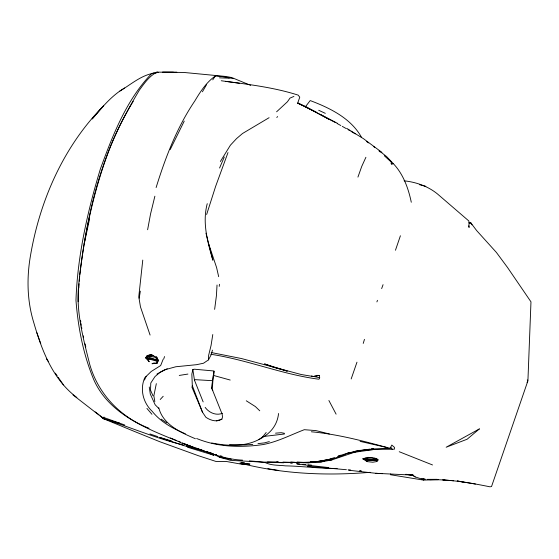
<?xml version="1.0" encoding="UTF-8"?>
<svg xmlns="http://www.w3.org/2000/svg" width="559" height="559" viewBox="0 0 559 559"><rect width="100%" height="100%" fill="white"/><g stroke="black" fill="none" stroke-linecap="round" stroke-linejoin="round"><path stroke-width="0.84" d="M149.05 428.292C120.36 417.175 98.118 393.955 89.699 364.293C83.319 338.579 75.989 312.264 78.623 285.502C83.298 239.545 92.689 193.7 108.942 150.385C116.992 129.304 127.878 109.445 139.387 90.09C144.32 83.361 149.344 75.933 156.995 72.125L183.939 72.46L226.311 76.52L231.838 77.582L250.656 85.366M78.141 301.72L78.623 285.502M156.946 374.104L164.43 369.876L175.826 366.753L196.523 364.692L203.525 363.224L208.5 359.863L208.626 355.398L211.078 345.364L212.79 334.534M78.553 293.077L78.54 298.751M78.847 287.99L79.099 283.748M79.245 281.205L79.651 276.146M217.032 285.013L216.424 295.683L214.635 309.365M147.178 355.594L147.115 357.746L149.113 361.715L145.55 357.851L147.178 355.594L150.706 354.616L156.66 357.285L158.358 360.597L156.967 363.252L153.97 362.973L151.992 363.748L156.967 363.252L157.093 361.247L158.211 360.387L156.569 356.74M72.984 394.927L103.031 418.23L103.087 417.447L104.882 417.873L124.776 425.022M213.699 375.529L214.041 371.183L213.573 370.952L194.441 369.213L192.855 369.506L191.842 374.125L192.31 385.647L191.961 387.261L202.47 412.172L205.88 417.293C209.807 419.914 214.726 421.766 219.428 420.319M219.24 286.376L219.442 284.279M79.818 274.469C86.98 214.251 101.263 153.494 133.252 101.27M207.242 203.672C202.162 222.796 207.55 241.823 212.86 260.208L205.992 233.201M142.769 260.082L138.779 296.689L140.456 306.849L150.078 335.051M139.191 298.192L140.337 291.155M214.041 371.183L211.519 387.583L222.182 414.226L222.51 417.042L221.902 419.138L220.043 420.026M147.618 229.735L150.56 213.922L154.878 196.202M390.58 473.969L390.427 474.724L423.505 480.104L438.256 479.671M84.248 243.661L89.51 219.135M278.571 413.492C277.236 425.706 269.92 434.05 258.95 439.521C244.514 447.095 227.268 446.005 211.742 442.994M156.331 383.642L153.844 395.8L154.836 401.6M212.455 350.13L211.071 354.923L208.5 359.863M363.231 343.422L364.468 339.355M206.641 214.502L215.634 186.357L228.002 152.558M246.84 464.215L243.696 464.599L226.633 461.524L216.172 461.524L198.186 455.641L159.65 441.666L132.86 430.807L103.233 418.6L104.002 416.986M156.115 187.551C165.499 157.261 176.958 127.368 194.811 100.969C200.374 91.655 206.348 82.292 215.313 76.017L221.832 76.499L233.459 78.651M400.412 235.758L395.458 250.257M356.97 362.183L351.178 378.953M376.913 301.916L377.472 300.323M297.549 103.527L299.764 97.196L298.192 95.135C274.644 87.595 249.964 84.577 225.536 81.335M163.696 358.99L164.556 356.551M357.935 177.098L361.715 166.47L365.907 157.275M381.657 288.591L383.062 284.685M365.139 459.002L365.558 460.35L376.808 460.323L377.22 459.17L376.235 458.869L375.969 459.617L365.223 459.246L366.725 458.289L371.56 458.094M163.074 359.479L160.664 365.551L151.216 371.483L144.718 377.793C139.694 389.441 143.111 402.822 152.258 411.389C160.796 422.122 172.85 428.557 185.315 433.763M423.505 480.104L424.085 478.672M219.575 168.028L224.306 156.981M156.967 363.252L158.211 360.387L157.128 359.947L155.465 357.404L149.365 356.076L147.017 356.481L158.358 360.597M527.095 382.615L527.934 380.399L530.973 301.839L507.453 267.377L496.378 252.409L476.673 230.601L470.755 222.775L469.099 222.566M316.736 375.396L319.189 375.41L319.685 377.744L319 379.233C282.176 374.502 247.567 359.786 210.855 354.287M144.46 380.043L146.241 376.284M305.326 106.881L310.196 100.564C329.887 107.978 351.192 118.354 361.659 137.591M170.202 149.574L184.232 121.121M355.168 451.183L373.468 448.919L390.14 448.304L391.817 445.062L394.493 447.396L394.437 449.15L392.243 449.275C373.803 449.219 354.979 449.457 337.65 456.577M202.414 91.795L206.627 84.493M220.344 161.53L230.406 145.2L236.562 138.59L242.508 133.51L269.096 117.697M212.734 79.86L215.313 76.017M378.108 459.91L374.432 457.982L367.997 457.353L362.819 458.841L367.109 461.601L372.776 462.223L376.899 461.531L378.108 459.91L377.22 459.17L375.494 459.142M266.189 432.47L262.66 436.845L258.95 439.521M276.789 117.488L277.62 116.579M152.195 354.804L150.706 354.616L149.365 356.076L153.459 355.58M160.216 399.482L163.2 396.282M276.593 111.8L287.417 101.773L289.995 98.098L293.922 96.427M156.422 72.915C142.538 73.928 131.477 84.199 119.892 91.033C109.061 98.677 100.704 108.998 92.144 118.969L103.45 105.979C62.86 147.129 38.962 202.4 29.934 258.964C26.664 280.248 27.419 302.146 33.826 322.781C41.855 350.535 52.909 379.638 76.869 397.505M469.539 223.635L470.755 222.775L471.985 224.837M203.155 401.907L194.469 380.19L195.238 379.666L212.441 380.693M124.545 87.973L119.892 91.033M187.419 447.193L213.699 455.222L214.984 454.411L216.606 454.9M241.6 463.02L244.709 463.208L240.747 462.866L246.917 464.34L249.6 464.263M282.945 462.062C304.494 462.894 326.833 463.027 346.79 453.642L348.075 452.895M147.017 356.481L150.706 354.616M167.253 368.765L160.084 372.308L155.018 376.542L150.776 383.041L150.525 390.14L153.019 395.905M338.202 456.053L340.564 455.201M320.041 461.399L323.109 460.309M154.221 72.726L151.601 73.627C126.306 99.914 112.75 135.222 100.382 168.958C87.49 211.595 77.491 255.77 75.975 300.365C78.036 327.371 83.305 354.462 93.723 379.561C109.026 414.471 147.157 428.886 180.033 442.113M274.189 462.454L267.251 462.209L308.554 462.782L321.104 461.951L331.906 459.91L359.654 450.512L365.677 449.702M155.164 72.712L156.995 72.125L158.567 72.481M334.415 457.625L321.104 461.951L310.531 461.643M216.312 420.906L221.902 419.138M222.44 413.297C216.067 415.875 209.052 412.724 205.174 407.42M269.333 441.575L264.414 442.889L257.985 443.622M346.79 453.642L360.241 450.288M239.853 463.083L243.696 464.599L244.583 464.403M314.724 461.58L308.554 462.782L297.067 461.993M179.264 375.438L187.908 374.069M373.098 449.625L348.18 453.174M262.499 436.607L284.426 434.008M314.444 376.06L319.189 375.41L313.662 376.598L301.266 374.523L241.439 358.536L211.183 352.519M367.403 449.471L369.988 449.122M371.707 448.891L373.433 448.66M324.723 459.931L326.407 459.729M328.098 459.526L331.466 459.114M318.868 461.098L320.524 460.909M322.18 460.721L331.906 459.91M370.135 472.32C328.79 475.737 287.067 474.242 246.561 464.725M275.538 433.169L281.24 432.694L284.475 433.316M145.55 357.851L147.115 357.746L158.211 360.387L147.506 358.592L147.115 357.746M252.766 444.447L244.269 444.957L229.546 444.698M391.041 163.647L393.229 163.556C403.242 173.982 408.377 188.306 411.291 202.253M437.173 479.329L427.055 479.363M415.211 476.932L412.235 474.954L415.211 476.932L421.465 478.944L423.512 478.923M173.416 72.195L162.417 72.237L176.826 72.202M490.879 486.575L491.522 486.575L527.864 380.938L527.277 379.903M361.205 470.985L359.514 470.957L361.072 471.006M337.154 468.407C319.902 468.631 302.782 466.192 285.558 465.864C278.808 465.053 271.52 465.682 265.252 462.6C253.541 461.315 241.9 461.126 230.196 460.295C225.2 458.268 219.072 458.296 214.984 454.411L216.619 454.963M429.731 479.727C450.17 479.259 470.35 482.85 490.299 486.875M242.592 460.155C220.882 459.26 200.737 449.115 180.291 442.644M276.691 461.958L278.354 462.014L264.435 462.118L249.37 460.889M219.526 77.848L229.232 78.169M365.558 460.35L371.204 460.546M277.655 462.572L283.727 462.789M413.59 475.157L375.732 473.291L348.781 470.231M249.992 464.005L243.605 463.67L249.573 464.284M241.649 463.034L244.709 463.208M375.732 473.291L382.412 473.669M362.819 458.841L365.3 459.002M307.394 466.297L346.405 469.714M365.027 458.17L366.725 458.289M444.957 480.055L442.777 479.901L453.663 480.775M371.847 448.793L373.468 448.919M290.806 462.027L295.725 462.391M348.11 469.839L350.668 470.028M421.465 478.944L425.455 479.238M302.971 464.333L305.514 464.557M308.065 464.781L311.461 465.074M290.582 463.131L292.231 463.292M296.361 463.69L299.666 464.012M297.192 464.054L328.454 467.555M311.349 431.786C337.154 434.161 362.421 440.744 387.345 447.598L390.14 448.304M366.802 459.191L376.808 460.323M411.724 475.059L405.813 474.311L413.073 475.276M221.252 80.748L239.427 83.256M267.873 468.701L278.752 470.482M462.999 481.942L457.22 480.978L475.416 484.045M404.101 180.802C416.196 182.157 427.935 186.189 437.438 193.924L468.882 221.008L469.071 227.457L468.645 225.843M219.414 457.115L231.342 459.33M183.387 444.999C156.108 438.445 130.17 427.181 103.471 418.635L100.347 415.735M319.685 377.744L311.412 375.99M112.96 421.87L119.423 423.205L103.471 418.635M360.129 441.379L387.345 447.598M329.335 433.966L315.933 430.598L304.292 429.696C290.673 434.944 277.571 441.799 263.135 444.559C240.81 447.738 217.744 447.193 196.649 438.501M200.185 450.009L183.429 445.481L159.532 437.536M419.585 184.729L425.832 186.322M171.676 440.981L160.251 437.487M157.093 361.247L147.506 358.592L149.113 361.715M200.995 450.247L213.112 453.81L207.452 451.924M220.372 455.781L222.035 456.27M213.112 453.81L198.27 449.338L184.854 444.049M186.392 445.83L188.621 446.508M230.203 380.043L213.3 375.382L212.378 387.792L211.519 387.583L212.783 390.503M189.669 445.977L192.904 447.06M196.139 448.143L203.413 450.568M149.945 433.952L157.869 436.67M432.526 464.955L399.238 451.728M170.411 437.963L176.665 440.583M178.23 441.233L180.571 442.218M182.136 442.875L193.079 447.452M195.405 438.752C180.962 432.603 162.788 424.512 158.798 407.728M297.982 102.933L335.631 122.666M372.364 458.059L375.969 459.617L375.341 458.233M298.548 103.471L305.731 106.608L329.041 119.395M206.25 451.826L213.699 455.222M318.693 110.27L325.317 113.344M297.87 103.261L316.359 112.212M320.076 114.267L337.398 123.28M337.112 123.49L340.822 125.537M342.29 126.362L345.909 128.423M348.075 129.653L349.529 130.478M350.975 131.302L355.265 133.88M346.685 128.332L363.504 138.709L381.909 152.404M246.281 400.789L255.393 406.582L259.767 410.809M161.209 419.138L166.813 422.939M366.411 141.399L368.493 142.901M373.349 146.388L374.74 147.387M95.177 411.906L99.055 414.778M379.407 150.951L386.625 156.583L393.229 163.556L391.579 164.43L391.111 161.963L384.292 155.73M378.981 150.888L380.232 151.985M158.7 408.363L155.157 404.779L150.308 394.102L149.26 386.989M101.305 416.455L103.031 418.23M242.718 463.544L243.696 464.599M146.919 408.419L151.95 414.303M46.383 358.815L48.437 361.568M390.804 447.305L392.243 449.275M55.32 373.153L57.235 375.921M58.192 377.304L63.46 384.92M375.948 460.113L376.899 461.531M328.895 400.503L336.106 414.163M192.31 385.647L202.47 412.172M366.62 460.33L367.109 461.601M36.88 332.745L40.751 343.624M208.814 244.43L216.571 267.475L218.674 276.677M85.052 343.841L85.8 347.02M83.298 335.847L83.626 337.454M80.545 320.335L80.796 321.991M81.055 323.654L81.314 325.31M81.565 326.966L81.824 328.629M192.855 369.506L194.469 380.19M479.356 428.928L467.114 439.241L446.166 447.235L479.356 428.928M287.109 371.099L273.868 367.375L264.512 363.923L287.109 371.099"/></g></svg>
